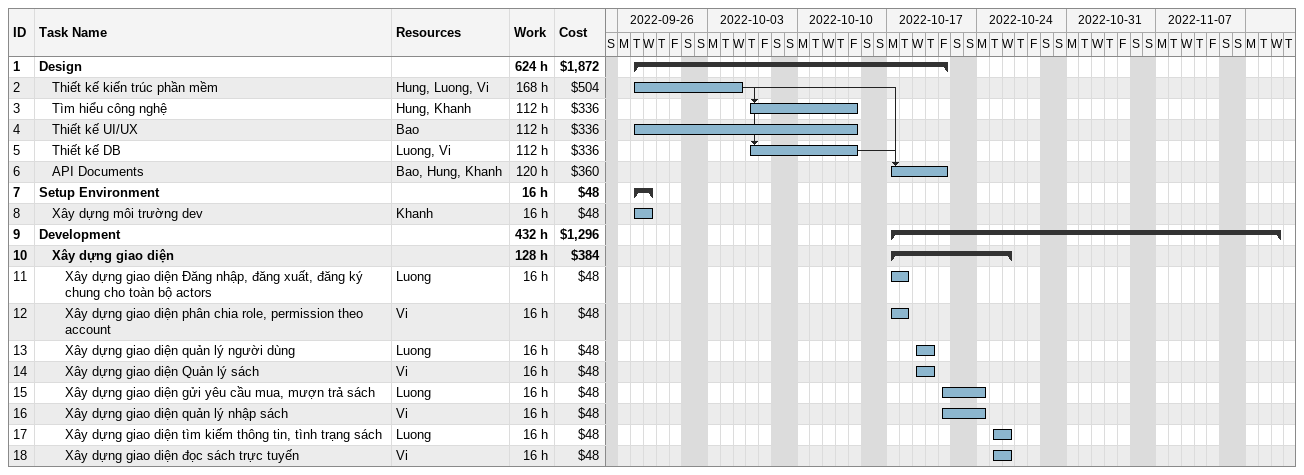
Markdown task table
| ID | Level | Task | Start | Finish | Predecessors | Resources | Work (h) | Cost ($) |
|---|---|---|---|---|---|---|---|---|
| 1 | 1 | **Design** | 2022-09-27 | 2022-10-21 |  |  | 624 | 1872 |
| 2 | 2 | Thiết kế kiến trúc phần mềm | 2022-09-27 | 2022-10-05 |  | Hung, Luong, Vi | 168 | 504 |
| 3 | 2 | Tìm hiểu công nghệ | 2022-10-06 | 2022-10-14 | 2 | Hung, Khanh | 112 | 336 |
| 4 | 2 | Thiết kế UI/UX | 2022-09-27 | 2022-10-14 |  | Bao | 112 | 336 |
| 5 | 2 | Thiết kế DB | 2022-10-06 | 2022-10-14 | 2 | Luong, Vi | 112 | 336 |
| 6 | 2 | API Documents | 2022-10-17 | 2022-10-21 | 2, 5 | Bao, Hung, Khanh | 120 | 360 |
| 7 | 1 | **Setup Environment** | 2022-09-27 | 2022-09-28 |  |  | 16 | 48 |
| 8 | 2 | Xây dựng môi trường dev | 2022-09-27 | 2022-09-28 |  | Khanh | 16 | 48 |
| 9 | 1 | **Development** | 2022-10-17 | 2022-11-16 |  |  | 432 | 1296 |
| 10 | 2 | **Xây dựng giao diện** | 2022-10-17 | 2022-10-26 |  |  | 128 | 384 |
| 11 | 3 | Xây dựng giao diện Đăng nhập, đăng xuất, đăng ký chung cho toàn bộ actors | 2022-10-17 | 2022-10-18 |  | Luong | 16 | 48 |
| 12 | 3 | Xây dựng giao diện phân chia role, permission theo account | 2022-10-17 | 2022-10-18 |  | Vi | 16 | 48 |
| 13 | 3 | Xây dựng giao diện quản lý người dùng | 2022-10-19 | 2022-10-20 |  | Luong | 16 | 48 |
| 14 | 3 | Xây dựng giao diện Quản lý sách | 2022-10-19 | 2022-10-20 |  | Vi | 16 | 48 |
| 15 | 3 | Xây dựng giao diện gửi yêu cầu mua, mượn trả sách | 2022-10-21 | 2022-10-24 |  | Luong | 16 | 48 |
| 16 | 3 | Xây dựng giao diện quản lý nhập sách | 2022-10-21 | 2022-10-24 |  | Vi | 16 | 48 |
| 17 | 3 | Xây dựng giao diện tìm kiếm thông tin, tình trạng sách | 2022-10-25 | 2022-10-26 |  | Luong | 16 | 48 |
| 18 | 3 | Xây dựng giao diện đọc sách trực tuyến | 2022-10-25 | 2022-10-26 |  | Vi | 16 | 48 |
